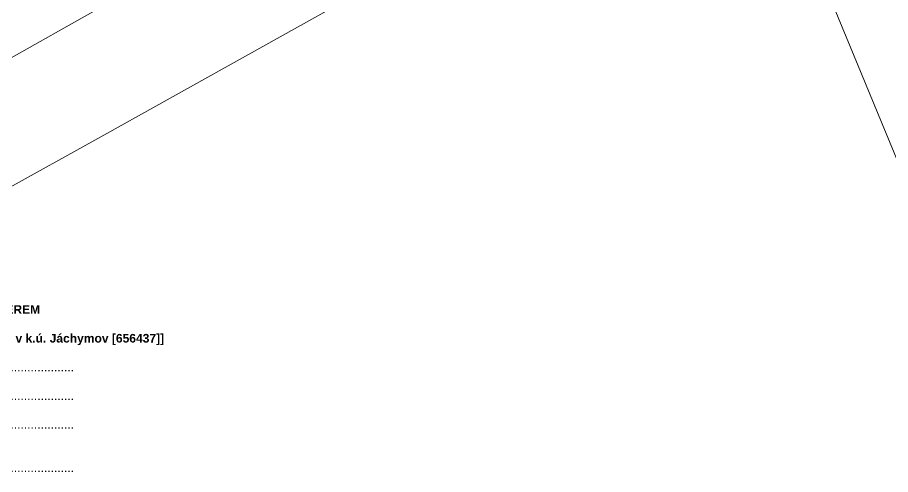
# Model space of a CAD drawing. Extents: x -847523 to -842720, y -997842 to -995984.
# Drawn here: x -842907.1 to -842854.9, y -997735.8 to -997708.5 of the extents above; entities that cross this region are included whole.
import ezdxf

# ---------------------------------------------------------------- set-up
doc = ezdxf.new("R2010")
doc.units = 0
doc.header["$MEASUREMENT"] = 0
doc.layers.add('_Popis', color=4, linetype='Continuous', lineweight=9)
doc.layers.add('Z _ KATASTR', color=144, linetype='Continuous', lineweight=9, true_color=0x006d91)
doc.styles.get("Standard").update_dxf_attribs({"font": 'txt', "width": 0.6})

msp = doc.modelspace()

# ---------------------------------------------------------------- linework, layer by layer
at = {"layer": 'Z _ KATASTR'}
for p, q in [((-842863.68, -997694.8), (-842852.87, -997720.95)), ((-842901.96, -997715.5), (-842877.3, -997701.74)), ((-842901.83, -997707.69), (-842910.5, -997712.55)), ((-842931.65, -997731.99), (-842901.96, -997715.5))]:
    msp.add_line(p, q, dxfattribs=at)

# ---------------------------------------------------------------- texts
at = {"layer": '_Popis', "insert": (-842919.525, -997725.666), "char_height": 0.51562, "attachment_point": 1}
msp.add_mtext_dynamic_manual_height_columns('\\fArial|b1|i0|c238|p34;\\W1;\\A1;SOUHLASÍM SE STAVEBNÍM ZÁMĚREM \\P\\Pna pozemku parc. č. 1094/16 a 1022 v k.ú. Jáchymov [656437]]\\P\\fArial|b0|i0|c238|p34;\\PJméno:^I^I................................................\\P{\\H0.2909090909x; }\\PPříjmení:^I^I................................................\\P{\\H0.2909090909x; }\\PDatum narození:^I................................................\\P\\P\\PPodpis:^I^I................................................', width=49.17732, gutter_width=12.5, heights=[0], dxfattribs=at)

doc.saveas('drawing.dxf')
